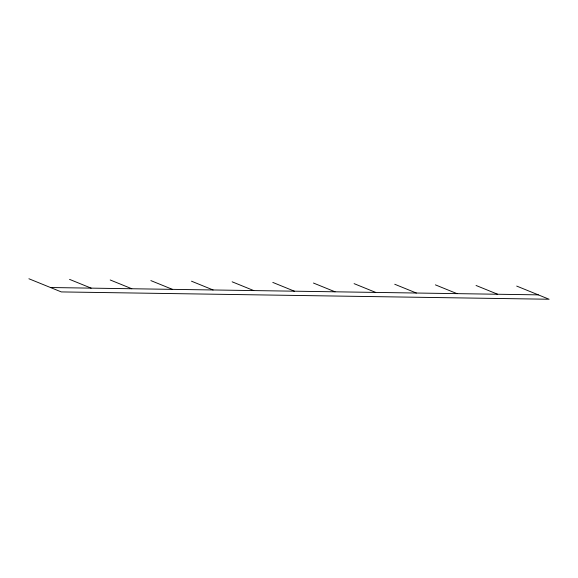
<?xml version="1.0" encoding="UTF-8"?>
<svg xmlns="http://www.w3.org/2000/svg" width="578" height="578" viewBox="0 0 578 578"><rect width="100%" height="100%" fill="white"/><g stroke="black" fill="none" stroke-linecap="round" stroke-linejoin="round"><path stroke-width="0.87" d="M50.503 287.526L538.299 294.859M516.696 286.081L549.1 299.245L61.304 291.919L28.9 278.755M476.048 285.474L497.651 294.245M435.4 284.86L457.003 293.638M394.745 284.253L416.348 293.024M354.097 283.639L375.7 292.417M313.449 283.032L335.052 291.803M272.802 282.418L294.397 291.196M232.146 281.811L253.749 290.582M191.499 281.197L213.101 289.975M150.851 280.59L172.454 289.361M110.203 279.976L131.798 288.747M69.548 279.369L91.151 288.14"/></g></svg>
